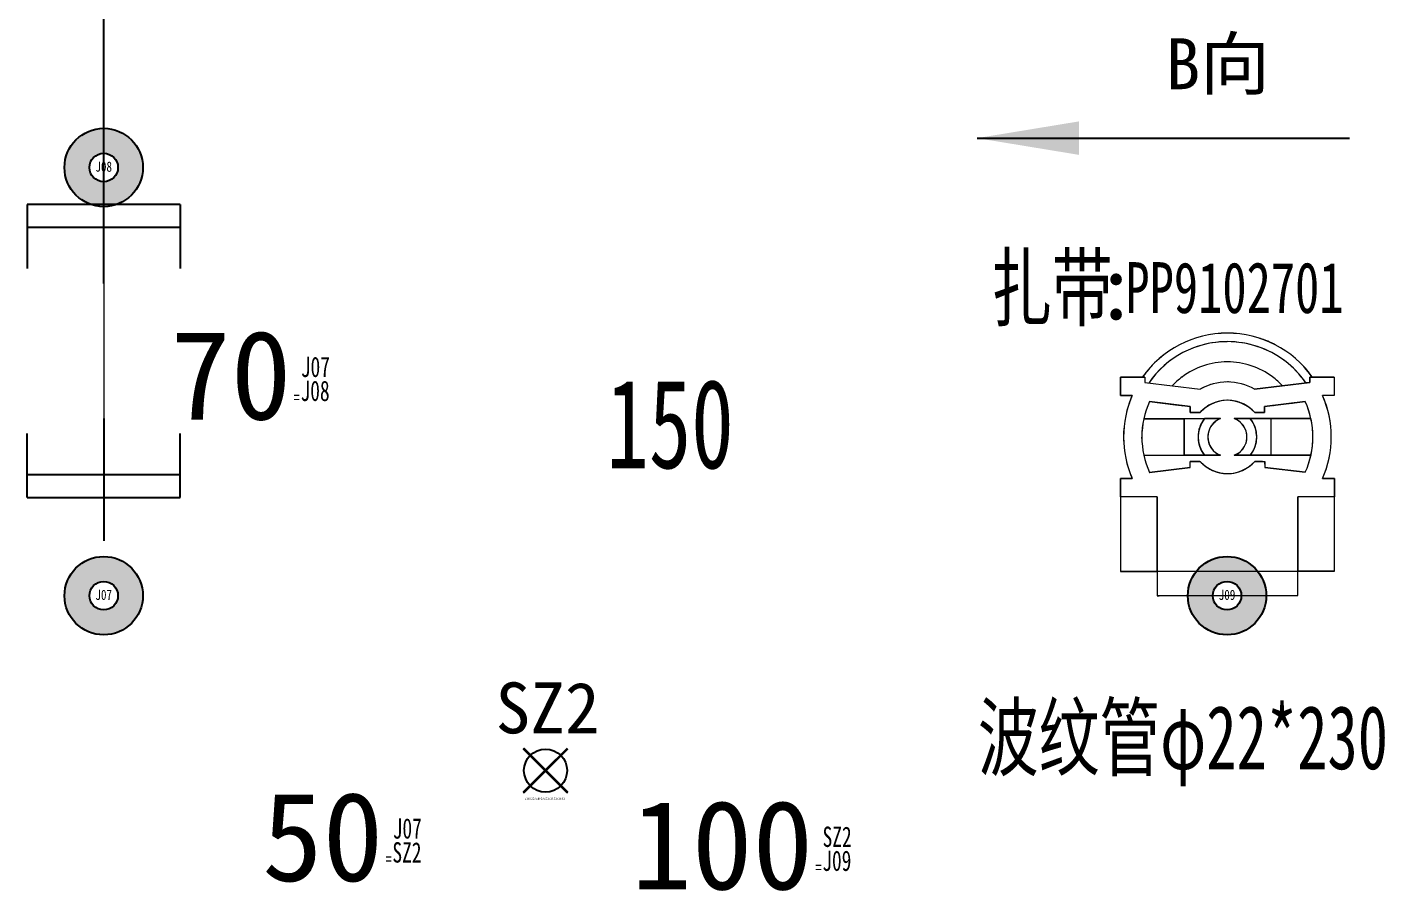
# Model space of a CAD drawing. Header units: millimetres. Extents: x -2653 to 6698, y -4403 to -42.
# Drawn here: x 536.8 to 590.1, y -901.9 to -867.9 of the extents above; entities that cross this region are included whole.
import ezdxf
from ezdxf.enums import TextEntityAlignment as Align

# ---------------------------------------------------------------- set-up
doc = ezdxf.new("R2010")
doc.units = ezdxf.units.MM
doc.header["$MEASUREMENT"] = 0
for name, color, linetype in [('01', 7, 'Continuous'), ('DIM', 6, 'Continuous'), ('文字', 3, 'Continuous'), ('短路点', 4, 'Continuous'), ('短路点-E1', 53, 'Continuous'), ('短路点-短路线号', 2, 'Continuous'), ('管-供应商', 43, 'Continuous'), ('管-内径', 2, 'Continuous'), ('管-名称', 59, 'Continuous'), ('管-外径', 6, 'Continuous'), ('管-编码', 58, 'Continuous'), ('节点长度', 1, 'Continuous'), ('节点长度-L', 32, 'Continuous'), ('轮廓线', 7, 'Continuous'), ('附件-供应商', 43, 'Continuous'), ('附件-名称', 53, 'Continuous'), ('附件-数量', 21, 'Continuous'), ('附件-编码', 52, 'Continuous')]:
    doc.layers.add(name, color=color, linetype=linetype)
for name, color, linetype, plot in [('供方编码', 51, 'Continuous', False), ('备注', 4, 'Continuous', False), ('短路点-不打印', 10, 'Continuous', False), ('管-ID', 7, 'Continuous', False), ('管-L', 38, 'Continuous', False), ('管-不打印', 2, 'Continuous', False), ('管-位置', 18, 'Continuous', False), ('管-单位', 2, 'Continuous', False), ('管-工位', 4, 'Continuous', False), ('管-开口', 64, 'Continuous', False), ('管-数量', 6, 'Continuous', False), ('管-类别', 56, 'Continuous', False), ('管-规格', 56, 'Continuous', False), ('管-重叠值', 49, 'Continuous', False), ('管-颜色', 14, 'Continuous', False), ('节点长度-E1', 53, 'Continuous', False), ('节点长度-E2', 53, 'Continuous', False), ('节点长度-不打印', 14, 'Continuous', False), ('附件-不打印', 2, 'Continuous', False), ('隐藏-短路点信息', 4, 'Continuous', False), ('隐藏-节点长度辅助', 202, 'Continuous', False), ('隐藏-辅助信息', 3, 'Continuous', False)]:
    doc.layers.add(name, color=color, linetype=linetype, plot=plot)
doc.styles.add('CL', font='', dxfattribs={"height": 2})
doc.styles.get("Standard").update_dxf_attribs({"font": 'txt', "bigfont": 'gbcbig.shx'})
doc.styles.add('灯泡', font='', dxfattribs={"width": 0.7})
doc.styles.get('CL').set_extended_font_data('SimSun')
doc.styles.get('灯泡').set_extended_font_data('NSimSun')
doc.dimstyles.get("Standard").update_dxf_attribs({"dimtxt": 10, "dimasz": 0.18, "dimexe": 0.18, "dimexo": 0.0625, "dimgap": 0.09, "dimtad": 0, "dimtih": 1, "dimtoh": 1, "dimdec": 4, "dimzin": 0, "dimdsep": 46, "dimtxsty": 'Standard', "dimcen": 0.09, "dimadec": 0, "dimazin": 0, "dimtfac": 1, "dimtdec": 4, "dimtofl": 0, "dimtmove": 0, "dimatfit": 3, "dimfxl": 1, "dimtolj": 1, "dimtzin": 0, "dimarcsym": 0})

# ---------------------------------------------------------------- blocks, each defined once
blk = doc.blocks.new('附件')
at = {"layer": '文字', "color": 3, "style": 'CL'}
blk.add_text(':', height=2.5, dxfattribs=at).set_placement((-3.788, -0.382), align=Align.MIDDLE_CENTER)
at = {"layer": '附件-不打印', "color": 3, "style": 'CL', "width": 0.7, "flags": 5}
for tag, p in [('供方编码', (-8.485, -1.616)), ('范围', (-8.485, -1.318)), ('工位', (-6.896, -1.318)), ('位置', (-5.306, -1.318))]:
    blk.add_attdef(tag, text='', height=0.2, dxfattribs=at).set_placement(p, align=Align.MIDDLE_CENTER)
at = {"layer": '附件-不打印', "color": 1, "style": 'CL'}
for tag, width, flags, p in [('选项', 0.7, 13, (-6.896, -1.616)), ('备注', 0.7, 5, (-5.306, -1.616)), ('规格', 0.7, 5, (-3.717, -1.616)), ('单位', 0.6, 1, (-3.717, -1.318))]:
    blk.add_attdef(tag, text='', height=0.2, dxfattribs=dict(at, width=width, flags=flags)).set_placement(p, align=Align.MIDDLE_CENTER)
at = {"layer": '附件-供应商', "color": 3, "style": 'CL', "width": 0.7, "flags": 8}
blk.add_attdef('供应商', text='', height=2.5, dxfattribs=at).set_placement((-13.399, -0.419), align=Align.MIDDLE_RIGHT)
at = {"layer": '附件-名称', "color": 3, "style": 'CL', "width": 0.7, "flags": 4}
blk.add_attdef('名称', text='', height=2.5, dxfattribs=at).set_placement((-3.92, -0.382), align=Align.MIDDLE_RIGHT)
at = {"layer": '附件-数量', "color": 2, "style": 'CL', "width": 0.7, "flags": 2}
blk.add_attdef('*', text='', height=1, dxfattribs=at).set_placement((15.719, -0.382), align=Align.MIDDLE_CENTER)
at = {"layer": '附件-数量', "color": 2, "style": 'CL', "width": 0.7, "flags": 4}
blk.add_attdef('数量', text='', height=1.2, dxfattribs=at).set_placement((16.072, -0.382), align=Align.MIDDLE_LEFT)
at = {"layer": '附件-编码', "color": 2, "style": 'CL', "width": 0.7, "flags": 4}
blk.add_attdef('编码', text='', height=2.5, dxfattribs=at).set_placement((-3.651, -0.382), align=Align.MIDDLE_LEFT)
blk = doc.blocks.new('ZDS143X5')
at = {"color": 7, "lineweight": 0, "ltscale": 0.05}
for p, q in [((951.756, 664.599), (952.716, 664.6)), ((951.756, 664.599), (952.716, 664.6)), ((951.756, 664.599), (952.716, 664.6)), ((952.717, 664.6), (951.757, 664.599)), ((959.197, 664.605), (960.157, 664.606)), ((959.197, 664.605), (960.157, 664.606)), ((959.197, 664.605), (960.157, 664.606)), ((960.157, 664.606), (959.197, 664.605))]:
    blk.add_line(p, q, dxfattribs=at)
at = {"color": 7, "lineweight": 0, "ltscale": 0.045113}
for p, q in [((951.756, 664.599), (952.622, 664.6)), ((959.29, 664.605), (960.156, 664.606))]:
    blk.add_line(p, q, dxfattribs=at)
at = {"color": 7, "lineweight": 0, "ltscale": 0.037491}
blk.add_line((951.757, 663.879), (951.756, 664.599), dxfattribs=at)
at = {"color": 7, "lineweight": 0, "ltscale": 0.037502}
blk.add_line((951.756, 664.599), (951.757, 663.879), dxfattribs=at)
blk.add_line((951.756, 664.599), (951.757, 663.879), dxfattribs=at)
at = {"color": 7, "lineweight": 0, "ltscale": 0.0375}
for p, q in [((951.757, 663.879), (951.757, 664.599)), ((951.757, 663.879), (951.757, 664.599)), ((951.757, 663.879), (951.757, 664.599)), ((960.157, 664.606), (960.157, 663.886)), ((960.157, 664.606), (960.157, 663.886)), ((960.157, 664.606), (960.157, 663.886)), ((951.76, 659.895), (951.759, 660.615)), ((951.76, 659.895), (951.76, 660.615)), ((951.76, 660.615), (951.76, 659.895)), ((951.76, 660.615), (951.76, 659.895)), ((951.76, 659.895), (951.76, 660.615)), ((951.76, 659.895), (951.76, 660.615)), ((960.16, 660.622), (960.16, 659.902)), ((960.16, 659.902), (960.16, 660.622)), ((960.16, 660.622), (960.16, 659.902)), ((960.16, 659.902), (960.16, 660.622)), ((960.16, 660.622), (960.16, 659.902))]:
    blk.add_line(p, q, dxfattribs=at)
at = {"color": 7, "lineweight": 0, "ltscale": 0.003705}
blk.add_line((952.694, 664.6), (952.623, 664.6), dxfattribs=at)
at = {"color": 7, "lineweight": 0, "ltscale": 0.011093}
blk.add_line((952.717, 664.6), (952.717, 664.387), dxfattribs=at)
at = {"color": 7, "lineweight": 0, "ltscale": 0.011089}
for p, q in [((952.717, 664.6), (952.717, 664.387)), ((952.717, 664.6), (952.717, 664.387)), ((952.717, 664.6), (952.717, 664.387)), ((959.196, 664.605), (959.197, 664.392)), ((959.197, 664.392), (959.197, 664.605))]:
    blk.add_line(p, q, dxfattribs=at)
at = {"color": 7, "lineweight": 0, "ltscale": 0.005122}
blk.add_line((959.016, 664.952), (959.081, 664.877), dxfattribs=at)
at = {"color": 7, "lineweight": 0, "ltscale": 0.003894}
blk.add_line((959.081, 664.877), (959.128, 664.82), dxfattribs=at)
at = {"color": 7, "lineweight": 0, "ltscale": 0.002816}
blk.add_line((959.121, 664.829), (959.154, 664.787), dxfattribs=at)
at = {"color": 7, "lineweight": 0, "ltscale": 0.011087}
blk.add_line((959.197, 664.392), (959.196, 664.605), dxfattribs=at)
blk.add_line((959.197, 664.392), (959.196, 664.605), dxfattribs=at)
blk.add_line((959.197, 664.392), (959.196, 664.605), dxfattribs=at)
at = {"color": 7, "lineweight": 0, "ltscale": 0.004887}
blk.add_line((959.29, 664.605), (959.196, 664.605), dxfattribs=at)
at = {"color": 7, "lineweight": 0, "ltscale": 0.037505}
blk.add_line((960.157, 664.606), (960.157, 663.886), dxfattribs=at)
at = {"color": 7, "lineweight": 0, "ltscale": 0.113944}
for p, q in [((952.717, 664.387), (954.889, 664.127)), ((952.717, 664.387), (954.889, 664.127)), ((952.717, 664.387), (954.889, 664.127)), ((959.197, 664.392), (957.025, 664.129)), ((957.025, 664.129), (959.197, 664.392)), ((957.025, 664.129), (959.197, 664.392)), ((957.025, 664.129), (959.197, 664.392))]:
    blk.add_line(p, q, dxfattribs=at)
at = {"color": 7, "lineweight": 0, "ltscale": 0.113943}
blk.add_line((952.717, 664.387), (954.889, 664.127), dxfattribs=at)
at = {"color": 7, "lineweight": 0, "ltscale": 0.00149}
blk.add_line((955.298, 664.307), (955.271, 664.298), dxfattribs=at)
at = {"color": 7, "lineweight": 0, "ltscale": 0.004282}
blk.add_line((955.957, 664.411), (955.874, 664.409), dxfattribs=at)
at = {"color": 7, "lineweight": 0, "ltscale": 0.008021}
blk.add_line((959.196, 664.392), (959.043, 664.374), dxfattribs=at)
at = {"color": 7, "lineweight": 0, "ltscale": 0.023988}
for p, q in [((952.218, 663.88), (951.757, 663.879)), ((951.757, 663.879), (952.217, 663.88))]:
    blk.add_line(p, q, dxfattribs=at)
at = {"color": 7, "lineweight": 0, "ltscale": 0.023991}
for p, q in [((952.218, 663.88), (951.757, 663.879)), ((952.218, 663.88), (951.757, 663.879)), ((952.218, 663.88), (951.757, 663.879)), ((960.157, 663.886), (959.696, 663.886)), ((960.157, 663.886), (959.696, 663.886)), ((960.157, 663.886), (959.696, 663.886)), ((952.22, 660.616), (951.759, 660.615)), ((951.76, 660.615), (952.22, 660.616)), ((951.76, 660.615), (952.22, 660.616)), ((951.76, 660.615), (952.22, 660.616)), ((959.699, 660.622), (960.16, 660.622)), ((959.699, 660.622), (960.16, 660.622)), ((959.699, 660.622), (960.16, 660.622))]:
    blk.add_line(p, q, dxfattribs=at)
at = {"color": 7, "lineweight": 0, "ltscale": 0.083626}
for p, q in [((954.493, 663.45), (952.899, 663.64)), ((954.493, 663.45), (952.899, 663.64)), ((954.493, 663.45), (952.899, 663.64)), ((952.899, 663.64), (954.493, 663.449)), ((957.421, 663.452), (959.015, 663.645)), ((959.015, 663.645), (957.421, 663.452)), ((959.015, 663.645), (957.421, 663.452)), ((959.015, 663.645), (957.421, 663.452)), ((952.901, 660.856), (954.495, 661.049)), ((952.901, 660.856), (954.495, 661.049)), ((954.495, 661.049), (952.901, 660.856)), ((952.901, 660.856), (954.495, 661.049)), ((957.423, 661.052), (959.018, 660.861)), ((957.423, 661.052), (959.018, 660.861)), ((959.018, 660.861), (957.423, 661.052)), ((957.423, 661.052), (959.018, 660.861))]:
    blk.add_line(p, q, dxfattribs=at)
at = {"color": 7, "lineweight": 0, "ltscale": 0.026441}
blk.add_line((952.899, 663.64), (953.403, 663.58), dxfattribs=at)
blk.add_line((952.899, 663.64), (953.403, 663.58), dxfattribs=at)
blk.add_line((952.899, 663.64), (953.403, 663.58), dxfattribs=at)
at = {"color": 7, "lineweight": 0, "ltscale": 0.027111}
blk.add_line((953.403, 663.58), (953.92, 663.517), dxfattribs=at)
blk.add_line((953.403, 663.58), (953.92, 663.517), dxfattribs=at)
blk.add_line((953.403, 663.58), (953.92, 663.517), dxfattribs=at)
at = {"color": 7, "lineweight": 0, "ltscale": 0.012103}
blk.add_line((953.92, 663.517), (954.151, 663.49), dxfattribs=at)
blk.add_line((953.92, 663.517), (954.151, 663.49), dxfattribs=at)
blk.add_line((953.92, 663.517), (954.151, 663.49), dxfattribs=at)
at = {"color": 7, "lineweight": 0, "ltscale": 0.001674}
blk.add_line((954.15, 663.491), (954.177, 663.472), dxfattribs=at)
at = {"color": 7, "lineweight": 0, "ltscale": 0.000878}
blk.add_line((954.187, 663.486), (954.177, 663.472), dxfattribs=at)
at = {"color": 7, "lineweight": 0, "ltscale": 0.016096}
blk.add_line((954.186, 663.486), (954.493, 663.449), dxfattribs=at)
blk.add_line((954.186, 663.486), (954.493, 663.449), dxfattribs=at)
blk.add_line((954.186, 663.486), (954.493, 663.449), dxfattribs=at)
at = {"color": 7, "lineweight": 0, "ltscale": 0.016089}
blk.add_line((957.421, 663.452), (957.728, 663.489), dxfattribs=at)
blk.add_line((957.421, 663.452), (957.728, 663.489), dxfattribs=at)
blk.add_line((957.421, 663.452), (957.728, 663.489), dxfattribs=at)
at = {"color": 7, "lineweight": 0, "ltscale": 0.000883}
blk.add_line((957.738, 663.475), (957.728, 663.489), dxfattribs=at)
at = {"color": 7, "lineweight": 0, "ltscale": 0.001685}
blk.add_line((957.764, 663.493), (957.738, 663.475), dxfattribs=at)
at = {"color": 7, "lineweight": 0, "ltscale": 0.012083}
blk.add_line((957.764, 663.493), (957.995, 663.521), dxfattribs=at)
blk.add_line((957.764, 663.493), (957.995, 663.521), dxfattribs=at)
blk.add_line((957.764, 663.493), (957.995, 663.521), dxfattribs=at)
at = {"color": 7, "lineweight": 0, "ltscale": 0.0271}
blk.add_line((957.995, 663.521), (958.511, 663.584), dxfattribs=at)
blk.add_line((957.995, 663.521), (958.511, 663.584), dxfattribs=at)
blk.add_line((957.995, 663.521), (958.511, 663.584), dxfattribs=at)
at = {"color": 7, "lineweight": 0, "ltscale": 0.01763}
blk.add_line((958.511, 663.584), (958.847, 663.625), dxfattribs=at)
blk.add_line((958.511, 663.584), (958.847, 663.625), dxfattribs=at)
blk.add_line((958.511, 663.584), (958.847, 663.625), dxfattribs=at)
at = {"color": 7, "lineweight": 0, "ltscale": 0.023998}
for p, q in [((960.157, 663.886), (959.696, 663.886)), ((959.699, 660.622), (960.16, 660.622))]:
    blk.add_line(p, q, dxfattribs=at)
at = {"color": 7, "lineweight": 0, "ltscale": 0.133297}
blk.add_line((955.235, 662.97), (952.676, 662.968), dxfattribs=at)
blk.add_line((955.235, 662.97), (952.676, 662.968), dxfattribs=at)
at = {"color": 7, "lineweight": 0, "ltscale": 0.082187}
for p, q in [((952.676, 662.968), (954.254, 662.969)), ((954.254, 662.969), (952.676, 662.968)), ((952.676, 662.968), (954.254, 662.969)), ((952.677, 661.528), (954.255, 661.529)), ((954.255, 661.529), (952.677, 661.528)), ((954.255, 661.529), (952.677, 661.528))]:
    blk.add_line(p, q, dxfattribs=at)
at = {"color": 7, "lineweight": 0, "ltscale": 0.041913}
for p, q in [((954.254, 662.969), (955.059, 662.97)), ((954.254, 662.969), (955.059, 662.97)), ((955.058, 662.97), (954.254, 662.969)), ((957.662, 662.972), (956.857, 662.971)), ((957.662, 662.972), (956.857, 662.971)), ((956.857, 662.971), (957.662, 662.972)), ((956.857, 662.971), (957.662, 662.972)), ((955.059, 661.53), (954.255, 661.529)), ((954.255, 661.529), (955.06, 661.53)), ((955.059, 661.53), (954.255, 661.529)), ((957.663, 661.532), (956.858, 661.531)), ((956.858, 661.531), (957.663, 661.532)), ((957.663, 661.532), (956.858, 661.531))]:
    blk.add_line(p, q, dxfattribs=at)
at = {"color": 7, "lineweight": 0, "ltscale": 0.075}
for p, q in [((954.255, 661.529), (954.254, 662.969)), ((954.254, 662.969), (954.255, 661.529)), ((954.255, 661.529), (954.254, 662.969)), ((954.254, 662.969), (954.255, 661.529)), ((957.662, 662.972), (957.663, 661.532)), ((957.662, 662.972), (957.663, 661.532)), ((953.2, 659.897), (951.76, 659.895)), ((953.2, 659.897), (951.76, 659.895)), ((953.2, 659.897), (951.76, 659.895)), ((953.2, 659.896), (951.76, 659.895)), ((960.16, 659.902), (958.72, 659.901)), ((960.16, 659.902), (958.72, 659.901)), ((960.16, 659.902), (958.72, 659.901)), ((960.16, 659.902), (958.72, 659.901)), ((951.763, 656.967), (953.203, 656.968))]:
    blk.add_line(p, q, dxfattribs=at)
at = {"color": 7, "lineweight": 0, "ltscale": 0.074998}
for p, q in [((954.255, 661.529), (954.254, 662.969)), ((954.255, 661.529), (954.254, 662.969)), ((958.722, 656.973), (960.162, 656.974)), ((960.162, 656.974), (958.722, 656.973))]:
    blk.add_line(p, q, dxfattribs=at)
at = {"color": 7, "lineweight": 0, "ltscale": 0.075002}
blk.add_line((954.254, 662.969), (954.255, 661.529), dxfattribs=at)
blk.add_line((954.254, 662.969), (954.255, 661.529), dxfattribs=at)
at = {"color": 7, "lineweight": 0, "ltscale": 0.0125}
for p, q in [((954.493, 663.45), (954.494, 663.21)), ((954.494, 663.209), (954.493, 663.449)), ((954.494, 663.209), (954.493, 663.449)), ((954.494, 663.209), (954.493, 663.449)), ((957.422, 663.212), (957.421, 663.452)), ((957.421, 663.452), (957.422, 663.212)), ((957.421, 663.452), (957.422, 663.212)), ((957.421, 663.452), (957.422, 663.212)), ((954.495, 661.049), (954.495, 661.289)), ((954.495, 661.049), (954.495, 661.289)), ((954.495, 661.049), (954.495, 661.289)), ((957.423, 661.292), (957.423, 661.052)), ((957.423, 661.292), (957.423, 661.052)), ((957.423, 661.292), (957.423, 661.052))]:
    blk.add_line(p, q, dxfattribs=at)
at = {"color": 7, "lineweight": 0, "ltscale": 0.001276}
blk.add_line((954.493, 663.449), (954.493, 663.425), dxfattribs=at)
blk.add_line((954.493, 663.449), (954.493, 663.425), dxfattribs=at)
blk.add_line((954.493, 663.449), (954.493, 663.425), dxfattribs=at)
at = {"color": 7, "lineweight": 0, "ltscale": 0.020348}
for p, q in [((954.494, 663.209), (954.884, 663.21)), ((954.884, 663.21), (954.494, 663.209)), ((954.884, 663.21), (954.494, 663.209)), ((954.884, 663.21), (954.494, 663.209)), ((957.031, 663.211), (957.422, 663.212)), ((957.422, 663.212), (957.031, 663.211)), ((957.422, 663.212), (957.031, 663.211)), ((957.422, 663.212), (957.031, 663.211)), ((954.495, 661.289), (954.886, 661.29)), ((954.495, 661.289), (954.886, 661.29)), ((954.495, 661.289), (954.886, 661.29)), ((957.032, 661.291), (957.423, 661.292)), ((957.032, 661.291), (957.423, 661.292)), ((957.032, 661.291), (957.423, 661.292)), ((957.032, 661.291), (957.423, 661.292))]:
    blk.add_line(p, q, dxfattribs=at)
at = {"color": 7, "lineweight": 0, "ltscale": 0.019787}
blk.add_line((954.494, 663.209), (954.874, 663.21), dxfattribs=at)
blk.add_line((954.494, 663.209), (954.874, 663.21), dxfattribs=at)
blk.add_line((954.494, 663.209), (954.874, 663.21), dxfattribs=at)
at = {"color": 7, "lineweight": 0, "ltscale": 0.001388}
blk.add_line((955.042, 662.949), (955.059, 662.97), dxfattribs=at)
blk.add_line((955.042, 662.949), (955.059, 662.97), dxfattribs=at)
at = {"color": 7, "lineweight": 0, "ltscale": 0.032918}
for p, q in [((955.69, 662.97), (955.058, 662.97)), ((955.059, 662.97), (955.691, 662.97)), ((955.059, 662.97), (955.691, 662.97)), ((956.857, 662.971), (956.225, 662.971)), ((956.225, 662.971), (956.857, 662.971)), ((956.857, 662.971), (956.225, 662.971)), ((956.225, 662.971), (956.857, 662.971)), ((955.06, 661.53), (955.692, 661.53)), ((955.692, 661.53), (955.06, 661.53)), ((955.692, 661.53), (955.06, 661.53)), ((956.858, 661.531), (956.226, 661.531)), ((956.226, 661.531), (956.858, 661.531)), ((956.858, 661.531), (956.226, 661.531))]:
    blk.add_line(p, q, dxfattribs=at)
at = {"color": 7, "lineweight": 0, "ltscale": 0.023722}
for p, q in [((955.69, 662.971), (955.235, 662.97)), ((955.236, 661.53), (955.692, 661.53)), ((956.226, 661.531), (956.682, 661.531))]:
    blk.add_line(p, q, dxfattribs=at)
at = {"color": 7, "lineweight": 0, "ltscale": 0.13329}
blk.add_line((959.24, 662.973), (956.68, 662.971), dxfattribs=at)
blk.add_line((959.24, 662.973), (956.68, 662.971), dxfattribs=at)
at = {"color": 7, "lineweight": 0, "ltscale": 0.000404}
blk.add_line((956.862, 662.965), (956.857, 662.971), dxfattribs=at)
blk.add_line((956.862, 662.965), (956.857, 662.971), dxfattribs=at)
at = {"color": 7, "lineweight": 0, "ltscale": 0.019016}
blk.add_line((957.056, 663.212), (957.421, 663.211), dxfattribs=at)
blk.add_line((957.056, 663.212), (957.421, 663.211), dxfattribs=at)
blk.add_line((957.056, 663.212), (957.421, 663.211), dxfattribs=at)
at = {"color": 7, "lineweight": 0, "ltscale": 0.082183}
for p, q in [((959.239, 662.973), (957.662, 662.972)), ((959.239, 662.973), (957.662, 662.972)), ((959.241, 661.533), (957.663, 661.532)), ((957.663, 661.532), (959.241, 661.533)), ((959.241, 661.533), (957.663, 661.532))]:
    blk.add_line(p, q, dxfattribs=at)
at = {"color": 7, "lineweight": 0, "ltscale": 0.082184}
blk.add_line((957.662, 662.972), (959.24, 662.973), dxfattribs=at)
blk.add_line((957.662, 662.972), (959.24, 662.973), dxfattribs=at)
at = {"color": 7, "lineweight": 0, "ltscale": 0.075006}
blk.add_line((957.662, 662.972), (957.663, 661.532), dxfattribs=at)
blk.add_line((957.662, 662.972), (957.663, 661.532), dxfattribs=at)
at = {"color": 7, "lineweight": 0, "ltscale": 0.003128}
blk.add_line((952.599, 662.188), (952.598, 662.248), dxfattribs=at)
at = {"color": 7, "lineweight": 0, "ltscale": 0.001335}
blk.add_line((956.689, 662.016), (956.681, 661.991), dxfattribs=at)
blk.add_line((956.689, 662.016), (956.681, 661.991), dxfattribs=at)
at = {"color": 7, "lineweight": 0, "ltscale": 0.001135}
blk.add_line((955.024, 661.576), (955.037, 661.559), dxfattribs=at)
blk.add_line((955.024, 661.576), (955.037, 661.559), dxfattribs=at)
at = {"color": 7, "lineweight": 0, "ltscale": 0.002689}
blk.add_line((955.692, 661.53), (955.644, 661.55), dxfattribs=at)
blk.add_line((955.692, 661.53), (955.644, 661.55), dxfattribs=at)
at = {"color": 7, "lineweight": 0, "ltscale": 0.002804}
blk.add_line((956.891, 661.574), (956.858, 661.531), dxfattribs=at)
blk.add_line((956.891, 661.574), (956.858, 661.531), dxfattribs=at)
at = {"color": 7, "lineweight": 0, "ltscale": 0.00254}
blk.add_line((956.888, 661.57), (956.858, 661.531), dxfattribs=at)
blk.add_line((956.888, 661.57), (956.858, 661.531), dxfattribs=at)
at = {"color": 7, "lineweight": 0, "ltscale": 0.000533}
blk.add_line((952.901, 660.856), (952.911, 660.857), dxfattribs=at)
at = {"color": 7, "lineweight": 0, "ltscale": 0.072365}
blk.add_line((954.291, 661.025), (952.911, 660.857), dxfattribs=at)
at = {"color": 7, "lineweight": 0, "ltscale": 0.012503}
blk.add_line((954.495, 661.049), (954.495, 661.29), dxfattribs=at)
at = {"color": 7, "lineweight": 0, "ltscale": 0.020354}
blk.add_line((954.495, 661.289), (954.886, 661.29), dxfattribs=at)
at = {"color": 7, "lineweight": 0, "ltscale": 0.019826}
blk.add_line((954.876, 661.29), (954.495, 661.289), dxfattribs=at)
at = {"color": 7, "lineweight": 0, "ltscale": 0.001112}
blk.add_line((954.495, 661.289), (954.495, 661.268), dxfattribs=at)
at = {"color": 7, "lineweight": 0, "ltscale": 0.000479}
blk.add_line((955.959, 660.811), (955.969, 660.811), dxfattribs=at)
at = {"color": 7, "lineweight": 0, "ltscale": 0.016199}
blk.add_line((957.343, 661.292), (957.032, 661.292), dxfattribs=at)
at = {"color": 7, "lineweight": 0, "ltscale": 0.012506}
blk.add_line((957.423, 661.292), (957.423, 661.052), dxfattribs=at)
at = {"color": 7, "lineweight": 0, "ltscale": 0.005914}
blk.add_line((957.423, 661.178), (957.423, 661.292), dxfattribs=at)
at = {"color": 7, "lineweight": 0, "ltscale": 0.083096}
blk.add_line((959.007, 660.862), (957.423, 661.052), dxfattribs=at)
at = {"color": 7, "lineweight": 0, "ltscale": 0.023994}
blk.add_line((951.76, 660.615), (952.22, 660.616), dxfattribs=at)
at = {"color": 7, "lineweight": 0, "ltscale": 0.001757}
blk.add_line((952.207, 660.647), (952.22, 660.616), dxfattribs=at)
blk.add_line((952.207, 660.647), (952.22, 660.616), dxfattribs=at)
at = {"color": 7, "lineweight": 0, "ltscale": 0.023993}
blk.add_line((960.159, 660.622), (959.699, 660.622), dxfattribs=at)
at = {"color": 7, "lineweight": 0, "ltscale": 0.075009}
blk.add_line((953.2, 659.896), (951.76, 659.895), dxfattribs=at)
at = {"color": 7, "lineweight": 0, "ltscale": 0.152501}
for p, q in [((951.76, 659.895), (951.762, 656.967)), ((951.76, 659.895), (951.762, 656.967)), ((951.76, 659.895), (951.762, 656.967)), ((953.2, 659.897), (953.203, 656.968)), ((958.72, 659.901), (958.723, 656.973)), ((958.72, 659.901), (958.723, 656.973)), ((958.72, 659.901), (958.723, 656.973)), ((960.162, 656.974), (960.16, 659.902))]:
    blk.add_line(p, q, dxfattribs=at)
at = {"color": 7, "lineweight": 0, "ltscale": 0.152499}
for p, q in [((953.203, 656.969), (953.2, 659.897)), ((953.203, 656.969), (953.2, 659.897)), ((953.203, 656.969), (953.2, 659.897)), ((958.723, 656.973), (958.72, 659.901)), ((960.162, 656.974), (960.16, 659.902)), ((960.162, 656.974), (960.16, 659.902))]:
    blk.add_line(p, q, dxfattribs=at)
at = {"color": 7, "lineweight": 0, "ltscale": 0.128944}
blk.add_line((960.162, 656.974), (960.16, 659.45), dxfattribs=at)
at = {"color": 7, "lineweight": 0, "ltscale": 0.06945}
blk.add_line((953.202, 656.969), (953.201, 658.302), dxfattribs=at)
at = {"color": 7, "lineweight": 0, "ltscale": 0.075003}
for p, q in [((953.202, 656.969), (951.762, 656.967)), ((951.762, 656.967), (953.202, 656.969))]:
    blk.add_line(p, q, dxfattribs=at)
at = {"color": 7, "lineweight": 0, "ltscale": 0.287499}
blk.add_line((958.722, 656.973), (953.202, 656.968), dxfattribs=at)
at = {"color": 7, "lineweight": 0, "ltscale": 0.049998}
for p, q in [((953.202, 656.968), (953.203, 656.008)), ((953.202, 656.968), (953.203, 656.008)), ((958.723, 656.013), (958.723, 656.973))]:
    blk.add_line(p, q, dxfattribs=at)
at = {"color": 7, "lineweight": 0, "ltscale": 0.2875}
blk.add_line((958.723, 656.973), (953.203, 656.968), dxfattribs=at)
blk.add_line((958.723, 656.973), (953.203, 656.968), dxfattribs=at)
blk.add_line((958.723, 656.973), (953.203, 656.968), dxfattribs=at)
at = {"color": 7, "lineweight": 0, "ltscale": 0.287494}
blk.add_line((953.203, 656.968), (958.722, 656.973), dxfattribs=at)
at = {"color": 7, "lineweight": 0, "ltscale": 0.287497}
for p, q in [((958.723, 656.973), (953.203, 656.968)), ((958.723, 656.013), (953.203, 656.008))]:
    blk.add_line(p, q, dxfattribs=at)
at = {"color": 7, "lineweight": 0, "ltscale": 0.074991}
blk.add_line((958.722, 656.973), (960.162, 656.974), dxfattribs=at)
at = {"color": 7, "lineweight": 0, "ltscale": 0.050002}
blk.add_line((958.723, 656.013), (958.722, 656.973), dxfattribs=at)
at = {"color": 7, "lineweight": 0, "ltscale": 0.287505}
blk.add_line((953.203, 656.008), (958.723, 656.013), dxfattribs=at)
at = {"color": 7, "lineweight": 0, "ltscale": 0.004105}
blk.add_line((953.203, 656.008), (953.282, 656.008), dxfattribs=at)
at = {"color": 7, "lineweight": 0}
for points in [[(957.031, 663.211), (956.854, 663.378), (956.65, 663.511), (956.428, 663.61), (956.193, 663.671), (955.951, 663.691), (955.709, 663.668), (955.475, 663.605), (955.253, 663.504), (955.056, 663.372), (954.884, 663.21)], [(954.886, 661.29), (955.063, 661.124), (955.266, 660.99), (955.489, 660.891), (955.724, 660.831), (955.966, 660.811), (956.208, 660.833), (956.442, 660.896), (956.664, 660.997), (956.86, 661.129), (957.033, 661.292)]]:
    blk.add_lwpolyline(points, dxfattribs=at)
for centre, radius, start, end in [((955.958, 662.251), 4.08, 90.0444, 144.843), ((955.958, 662.25), 4.08, 35.2516, 144.8396), ((955.958, 662.251), 4.08, 35.2466, 90.0454), ((955.958, 662.251), 3.745, 90.0444, 145.5596), ((955.962, 662.244), 3.753, 108.5714, 127.0376), ((955.959, 662.242), 3.753, 90.0629, 108.5255), ((955.957, 662.241), 3.755, 71.5646, 90.0256), ((955.958, 662.251), 3.745, 34.5301, 90.0454), ((955.954, 662.244), 3.753, 53.0569, 71.5194), ((955.977, 662.296), 4.032, 62.5566, 71.7883), ((955.977, 662.298), 4.03, 64.1685, 71.4315), ((955.965, 662.244), 3.754, 127.0768, 145.537), ((955.959, 662.246), 2.958, 90.0624, 108.5341), ((955.957, 662.243), 2.96, 71.5609, 90.0209), ((955.952, 662.244), 3.754, 34.556, 53.0182), ((955.899, 662.3), 4.003, 136.2633, 144.9275), ((955.961, 662.248), 2.957, 127.067, 137.1546), ((955.962, 662.244), 2.96, 108.5772, 127.0364), ((955.956, 662.246), 2.958, 53.0592, 71.5278), ((955.957, 662.25), 2.954, 42.9172, 53.019), ((955.998, 662.283), 4.029, 39.1998, 43.5619), ((955.994, 662.279), 4.035, 40.0908, 43.5452), ((956.024, 662.304), 3.996, 35.3126, 42.5092), ((956.009, 662.292), 4.015, 39.1957, 41.6412), ((956.03, 662.308), 3.988, 35.3084, 41.6736), ((956.045, 662.321), 3.969, 35.1398, 40.0967), ((956.051, 662.325), 3.961, 35.1377, 39.1999), ((955.958, 662.251), 2.16, 90.0444, 119.6751), ((955.958, 662.251), 2.16, 90.0444, 119.6751), ((955.958, 662.251), 2.16, 90.0444, 119.6751), ((955.96, 662.245), 2.166, 90.0864, 119.6331), ((955.96, 662.247), 2.164, 108.5708, 119.6856), ((955.958, 662.251), 2.16, 60.4134, 90.0437), ((955.958, 662.251), 2.16, 60.4134, 90.0437), ((955.958, 662.251), 2.16, 60.4134, 90.0437), ((955.958, 662.263), 2.148, 87.5236, 90.043), ((955.957, 662.245), 2.166, 60.4554, 90.0017), ((955.958, 662.251), 4.08, 156.4668, 180.0443), ((955.958, 662.251), 4.08, 156.4668, 180.0443), ((955.959, 662.25), 4.08, 156.4658, 203.6163), ((955.958, 662.251), 4.08, 156.4668, 180.0443), ((955.959, 662.25), 4.08, 156.4658, 203.6163), ((955.933, 662.262), 4.052, 156.4721, 161.6613), ((955.933, 662.262), 4.052, 156.4721, 161.6613), ((955.929, 662.264), 4.048, 156.4711, 161.3566), ((955.958, 662.251), 3.36, 155.5697, 180.0452), ((955.96, 662.251), 3.362, 155.5841, 204.5055), ((955.958, 662.251), 3.36, 155.5697, 180.0452), ((955.96, 662.251), 3.362, 155.5841, 204.5055), ((955.958, 662.251), 3.36, 155.5697, 180.0452), ((955.958, 662.251), 1.44, 90.0419, 138.2338), ((955.958, 662.251), 1.44, 90.0419, 138.2338), ((955.958, 662.251), 1.44, 90.0419, 138.2338), ((955.97, 662.225), 1.466, 91.5679, 136.6322), ((955.958, 662.251), 1.44, 41.8497, 90.0419), ((955.958, 662.251), 1.44, 41.8497, 90.0419), ((955.958, 662.251), 1.44, 41.8497, 90.0419), ((955.954, 662.236), 1.455, 59.3874, 89.422), ((955.954, 662.236), 1.455, 59.3874, 89.422), ((955.954, 662.236), 1.455, 59.3874, 89.422), ((955.947, 662.226), 1.465, 42.2776, 88.5233), ((955.97, 662.267), 1.42, 55.7659, 59.3006), ((955.97, 662.267), 1.42, 55.7659, 59.3006), ((955.97, 662.267), 1.42, 55.7659, 59.3006), ((955.956, 662.251), 3.362, 335.5905, 24.5049), ((955.958, 662.251), 3.36, 0.0461, 24.5193), ((955.958, 662.251), 3.36, 0.0461, 24.5193), ((955.956, 662.251), 3.362, 335.5905, 24.5049), ((955.958, 662.251), 3.36, 0.0461, 24.5193), ((955.966, 662.252), 3.352, 0.0169, 24.5507), ((955.957, 662.251), 4.081, 336.4696, 23.6151), ((955.958, 662.251), 4.08, 0.0449, 23.6224), ((955.958, 662.251), 4.08, 0.0449, 23.6224), ((955.957, 662.251), 4.081, 336.4696, 23.6151), ((955.958, 662.251), 4.08, 0.0449, 23.6224), ((955.958, 662.251), 1.152, 141.3655, 180.045), ((955.959, 662.251), 1.153, 141.381, 218.702), ((955.958, 662.251), 1.152, 141.3655, 180.045), ((955.959, 662.251), 1.153, 141.381, 218.702), ((955.958, 662.251), 0.768, 110.4162, 249.6824), ((955.958, 662.251), 0.768, 110.4117, 180.0499), ((955.958, 662.251), 0.768, 110.4162, 249.6824), ((955.958, 662.251), 0.768, 110.4117, 180.0499), ((955.958, 662.251), 0.768, 0.042, 69.6802), ((955.958, 662.251), 0.768, 290.4195, 69.6677), ((955.958, 662.251), 0.768, 0.042, 69.6802), ((955.958, 662.251), 0.768, 290.4195, 69.6677), ((955.958, 662.251), 1.153, 321.3826, 38.7032), ((955.958, 662.251), 1.152, 0.0447, 38.7287), ((955.958, 662.251), 1.152, 0.0443, 38.7262), ((955.958, 662.251), 1.153, 321.3826, 38.7032), ((955.958, 662.251), 1.152, 0.0443, 38.7262), ((955.958, 662.251), 1.152, 0.0447, 38.7287), ((955.947, 662.251), 3.371, 347.7131, 12.3801), ((955.954, 662.25), 3.365, 0.0549, 12.4119), ((955.954, 662.25), 3.365, 0.0549, 12.4119), ((955.947, 662.251), 3.371, 347.7131, 12.3801), ((955.924, 662.251), 4.046, 176.975, 182.1709), ((955.914, 662.251), 4.036, 177.0946, 182.3743), ((955.914, 662.251), 4.036, 177.0946, 182.3743), ((955.966, 662.248), 1.16, 145.9047, 174.5572), ((955.966, 662.248), 1.16, 145.9047, 174.5572), ((955.975, 662.246), 1.169, 159.1012, 171.0946), ((955.975, 662.246), 1.169, 159.1012, 171.0946), ((955.962, 662.25), 1.155, 146.4389, 163.4293), ((955.962, 662.25), 1.155, 146.4389, 163.4293), ((955.958, 662.251), 1.152, 144.4817, 152.3465), ((955.958, 662.251), 1.152, 144.4817, 152.3465), ((955.959, 662.251), 0.769, 160.299, 199.7789), ((955.959, 662.251), 0.769, 160.299, 199.7789), ((955.971, 662.239), 0.785, 140.1709, 149.9523), ((955.971, 662.239), 0.785, 140.1709, 149.9523), ((955.97, 662.241), 0.783, 126.9346, 148.7851), ((955.97, 662.241), 0.783, 126.9346, 148.7851), ((955.967, 662.242), 0.781, 128.2574, 140.3034), ((955.968, 662.242), 0.78, 125.1455, 138.511), ((955.968, 662.242), 0.78, 125.1455, 138.511), ((955.947, 662.241), 0.782, 29.6772, 54.8941), ((955.947, 662.241), 0.782, 29.6772, 54.8941), ((955.947, 662.24), 0.783, 29.2408, 54.3401), ((955.947, 662.24), 0.783, 29.2408, 54.3401), ((955.956, 662.251), 0.77, 348.8441, 19.7624), ((955.956, 662.251), 0.77, 348.8441, 19.7624), ((955.946, 662.247), 1.165, 4.5312, 29.6026), ((955.946, 662.247), 1.165, 4.5312, 29.6026), ((955.945, 662.247), 1.165, 3.9144, 25.7069), ((955.945, 662.247), 1.165, 3.9144, 25.7069), ((955.958, 662.251), 4.08, 180.0445, 203.622), ((955.958, 662.251), 4.08, 180.0445, 203.622), ((955.958, 662.251), 4.08, 180.0445, 203.622), ((956.009, 662.251), 3.411, 179.0885, 181.0134), ((956.009, 662.251), 3.411, 179.0885, 181.0134), ((955.958, 662.251), 3.36, 180.0454, 204.5209), ((955.958, 662.251), 3.36, 180.0454, 204.5209), ((955.958, 662.251), 3.36, 180.0454, 204.5209), ((955.958, 662.251), 1.152, 180.0451, 218.7246), ((955.958, 662.251), 1.152, 180.0451, 218.7246), ((955.963, 662.252), 1.157, 187.1778, 216.9012), ((955.963, 662.252), 1.157, 187.1778, 216.9012), ((955.974, 662.256), 1.168, 189.1355, 207.6315), ((955.974, 662.256), 1.168, 189.1355, 207.6315), ((955.96, 662.251), 0.769, 174.9779, 216.1348), ((955.96, 662.251), 0.769, 174.9779, 216.1348), ((955.958, 662.251), 0.768, 180.0466, 249.6848), ((955.958, 662.251), 0.768, 180.0466, 249.6848), ((955.962, 662.252), 0.772, 184.642, 204.4687), ((955.962, 662.252), 0.772, 184.642, 204.4687), ((955.962, 662.253), 0.772, 204.9114, 213.5762), ((955.962, 662.253), 0.772, 204.9114, 213.5762), ((955.958, 662.251), 0.768, 290.4068, 0.0451), ((955.958, 662.251), 0.768, 290.4068, 0.0451), ((955.956, 662.253), 0.771, 290.5092, 340.1753), ((955.948, 662.26), 0.781, 311.6961, 331.0147), ((955.948, 662.26), 0.781, 311.6961, 331.0147), ((955.953, 662.251), 0.773, 346.6733, 10.923), ((955.953, 662.251), 0.773, 346.6733, 10.923), ((955.958, 662.251), 1.152, 321.3623, 0.0442), ((955.958, 662.251), 1.152, 321.3623, 0.0442), ((955.958, 662.251), 1.152, 321.3599, 345.2751), ((955.958, 662.251), 1.152, 321.3599, 345.2751), ((955.948, 662.254), 1.162, 326.5837, 355.4203), ((955.948, 662.254), 1.162, 326.5837, 355.4203), ((955.947, 662.254), 1.164, 329.7312, 348.8251), ((955.947, 662.254), 1.164, 329.7312, 348.8251), ((955.958, 662.251), 1.152, 352.9745, 0.0455), ((955.958, 662.251), 1.152, 352.9745, 0.0455), ((955.958, 662.251), 3.36, 335.5727, 0.0459), ((955.958, 662.251), 3.36, 335.5727, 0.0459), ((955.958, 662.251), 3.36, 335.5727, 0.0459), ((955.961, 662.25), 3.357, 353.8474, 0.0533), ((955.961, 662.25), 3.357, 353.8474, 0.0533), ((955.958, 662.251), 4.08, 336.4672, 0.0447), ((955.958, 662.251), 4.08, 336.4672, 0.0447), ((955.958, 662.251), 4.08, 336.4672, 0.0447), ((955.958, 662.251), 1.152, 211.5272, 218.7292), ((955.958, 662.251), 1.152, 211.5272, 218.7292), ((955.966, 662.259), 0.779, 215.742, 237.0677), ((955.96, 662.255), 0.773, 232.0497, 243.9627), ((955.96, 662.255), 0.773, 232.0497, 243.9627), ((955.961, 662.255), 0.773, 235.2135, 243.9831), ((955.961, 662.255), 0.773, 235.2135, 243.9831), ((955.96, 662.255), 0.772, 245.4307, 249.6533), ((955.96, 662.255), 0.772, 245.4307, 249.6533), ((955.946, 662.261), 0.784, 305.6971, 329.4826), ((955.946, 662.261), 0.784, 305.6971, 329.4826), ((955.958, 662.251), 1.44, 221.8553, 270.0466), ((955.958, 662.251), 1.44, 221.8553, 270.0466), ((955.958, 662.251), 1.44, 221.8553, 270.0466), ((955.97, 662.276), 1.466, 223.717, 268.6149), ((955.959, 662.254), 1.443, 246.0014, 259.0225), ((955.958, 662.251), 1.44, 270.0466, 318.2376), ((955.958, 662.251), 1.44, 270.0466, 318.2376), ((955.958, 662.251), 1.44, 270.0466, 318.2376), ((955.958, 662.251), 1.441, 270.0594, 318.2208), ((955.947, 662.275), 1.465, 270.8873, 317.8201), ((955.921, 662.234), 4.039, 201.2871, 203.621)]:
    blk.add_arc(centre, radius, start, end, dxfattribs=at)
blk = doc.blocks.new('分支点')
at = {"layer": '轮廓线'}
h = blk.add_hatch(color=1, dxfattribs=at)
edge = h.paths.add_edge_path()
edge.add_arc((-0.001, 0.001), 1.54, 0, 360)
edge = h.paths.add_edge_path(flags=16)
edge.add_arc((-0.001, 0.001), 0.56, 0, 360)
at = {"layer": '轮廓线', "color": 1, "linetype": 'ByBlock', "lineweight": -2}
for radius in [1.54, 0.56]:
    blk.add_circle((-0.001, 0.001), radius, dxfattribs=at)
at = {"layer": '轮廓线', "color": 2, "style": 'CL', "width": 0.8}
blk.add_attdef('位置', text='', height=0.4, dxfattribs=at).set_placement((-0.002, 0.035), align=Align.MIDDLE_CENTER)
at = {"layer": '隐藏-辅助信息', "color": 1, "style": 'CL', "width": 0.8, "flags": 13}
blk.add_attdef('选项', text='', height=0.1, dxfattribs=at).set_placement((-0.002, -0.464), align=Align.MIDDLE_CENTER)
blk = doc.blocks.new('节点长度')
at = {"layer": '节点长度-E1', "color": 202, "ltscale": 0.5, "style": 'CL', "width": 0.7, "flags": 4}
blk.add_attdef('E1', text='', height=0.8, dxfattribs=at).set_placement((1.351, 0.931), align=Align.MIDDLE_LEFT)
at = {"layer": '节点长度-E2', "color": 202, "ltscale": 0.5, "style": 'CL', "width": 0.7, "flags": 4}
blk.add_attdef('E2', text='', height=0.8, dxfattribs=at).set_placement((1.339, -0.011), align=Align.MIDDLE_LEFT)
at = {"layer": '节点长度-L', "color": 1, "ltscale": 0.5, "style": 'CL', "flags": 4}
blk.add_attdef('L', text='', height=2, dxfattribs=at).set_placement((0.98, 0.612), align=Align.MIDDLE_RIGHT)
at = {"layer": '节点长度-不打印', "color": 202, "ltscale": 0.5, "style": 'CL', "width": 0.7}
blk.add_text('=', height=0.5, dxfattribs=at).set_placement((1.189, -0.273), align=Align.MIDDLE_CENTER)
at = {"layer": '节点长度-不打印', "color": 1, "style": 'CL', "width": 0.8, "flags": 13}
blk.add_attdef('选项', text='', height=0.1, dxfattribs=at).set_placement((0.334, -0.1), align=Align.MIDDLE_CENTER)
blk = doc.blocks.new('短路点')
at = {"layer": '轮廓线', "color": 2, "linetype": 'ByBlock', "lineweight": -2}
for p, q in [((0, 0), (-0.869, 0.869)), ((-0.869, -0.869), (0.869, 0.869)), ((0, 0), (0.869, -0.869))]:
    blk.add_line(p, q, dxfattribs=at)
at = {"layer": '轮廓线', "color": 2, "linetype": 'ByBlock', "lineweight": -2, "const_width": 0.0983}
for points in [[(-0.869, -0.869), (0.869, 0.869)], [(-0.869, 0.869), (0.869, -0.869)]]:
    blk.add_lwpolyline(points, dxfattribs=at)
at = {"layer": '轮廓线', "linetype": 'ByBlock', "lineweight": -2}
blk.add_circle((0, 0), 0.847, dxfattribs=at)
at = {"layer": '短路点-E1', "color": 4, "ltscale": 0.5, "style": 'CL', "flags": 4}
blk.add_attdef('E1', text='', height=2, dxfattribs=at).set_placement((0.092, 2.443), align=Align.MIDDLE_CENTER)
at = {"layer": '短路点-不打印', "color": 4, "style": 'CL', "flags": 5}
for tag, p in [('右端线号', (0.851, 0.655)), ('左端线号', (0.851, 0.536)), ('回折', (0.851, 0.892)), ('回折长', (0.851, 0.773)), ('绝缘长度', (0.851, 0.417)), ('剥皮', (0.851, 0.299)), ('绝缘', (0.851, 0.062)), ('选项', (0.851, 0.18)), ('位置', (0.851, -0.057)), ('辅助', (0.851, -0.175)), ('搭接', (0.851, -0.294)), ('对应簧片', (0.851, -0.413))]:
    blk.add_attdef(tag, p, '', height=0.07, dxfattribs=at)
at = {"layer": '短路点-不打印', "color": 1, "style": 'CL', "flags": 5}
blk.add_attdef('备注', text='', height=0.3, dxfattribs=at).set_placement((0.846, -0.61), align=Align.MIDDLE_LEFT)
at = {"layer": '短路点-短路线号', "color": 4, "style": 'CL', "flags": 12}
blk.add_attdef('短路线号', text='', height=0.08, dxfattribs=at).set_placement((-0.797, -1.121), align=Align.MIDDLE_LEFT)
blk = doc.blocks.new('管')
at = {"layer": '供方编码', "color": 2, "style": 'CL', "width": 0.7, "flags": 1}
blk.add_attdef('供方编码', text='', height=0.25, dxfattribs=at).set_placement((-1.647, -0.675), align=Align.MIDDLE_LEFT)
at = {"layer": '备注', "color": 1, "style": 'CL', "width": 0.7, "flags": 1}
blk.add_attdef('备注', text='', height=0.25, dxfattribs=at).set_placement((-2.741, -1.353), align=Align.MIDDLE_RIGHT)
at = {"layer": '文字', "color": 3, "style": 'CL', "flags": 9}
for tag, p in [('材质', (-6.173, -3.095)), ('耐低温', (10.809, -3.095)), ('耐高温', (10.809, -5.892)), ('参照标准', (10.537, -9.025))]:
    blk.add_attdef(tag, text='', height=2, dxfattribs=at).set_placement(p, align=Align.MIDDLE_RIGHT)
at = {"layer": '管-ID', "color": 1, "style": 'CL', "width": 0.7, "flags": 5}
blk.add_attdef('ID', text='', height=0.2, dxfattribs=at).set_placement((0.885, -0.698), align=Align.MIDDLE_CENTER)
at = {"layer": '管-L', "color": 2, "style": 'CL', "width": 0.8, "flags": 4}
blk.add_attdef('L', text='', height=0.2, dxfattribs=at).set_placement((5.331, 0.036), align=Align.MIDDLE_LEFT)
at = {"layer": '管-不打印', "color": 1, "style": 'CL', "width": 0.7, "flags": 13}
blk.add_attdef('选项', text='', height=0.2, dxfattribs=at).set_placement((5.155, -1.31), align=Align.MIDDLE_CENTER)
at = {"layer": '管-位置', "color": 3, "style": 'CL', "width": 0.7, "flags": 1}
blk.add_attdef('位置', text='', height=0.25, dxfattribs=at).set_placement((-2.77, -1.067), align=Align.MIDDLE_RIGHT)
at = {"layer": '管-供应商', "color": 3, "style": 'CL', "width": 0.7, "flags": 9}
blk.add_attdef('供应商', text='', height=2.5, dxfattribs=at).set_placement((-12.131, -0.078), align=Align.MIDDLE_RIGHT)
at = {"layer": '管-内径', "color": 3, "style": 'CL', "flags": 9}
blk.add_attdef('内径', text='', height=2, dxfattribs=at).set_placement((-6.193, -5.424), align=Align.MIDDLE_RIGHT)
at = {"layer": '管-单位', "color": 2, "style": 'CL', "width": 0.6, "flags": 5}
blk.add_attdef('单位', text='', height=0.2, dxfattribs=at).set_placement((5.158, -0.698), align=Align.MIDDLE_CENTER)
at = {"layer": '管-名称', "color": 1, "style": 'CL', "width": 0.7, "flags": 5}
blk.add_attdef('名称', text='', height=2.5, dxfattribs=at).set_placement((-1.998, -0.002), align=Align.MIDDLE_RIGHT)
at = {"layer": '管-外径', "color": 3, "style": 'CL', "width": 0.7, "flags": 1}
blk.add_attdef('外径', text='', height=2.5, dxfattribs=at).set_placement((-11.467, -8.408), align=Align.MIDDLE_LEFT)
at = {"layer": '管-工位', "color": 3, "style": 'CL', "width": 0.7, "flags": 1}
blk.add_attdef('工位', text='', height=0.25, dxfattribs=at).set_placement((-2.309, -1.345), align=Align.MIDDLE_CENTER)
at = {"layer": '管-开口', "color": 3, "style": 'CL', "width": 0.7, "flags": 1}
blk.add_attdef('开口', text='', height=0.25, dxfattribs=at).set_placement((-4.502, -1.063), align=Align.MIDDLE_CENTER)
at = {"layer": '管-数量', "color": 2, "style": 'CL', "width": 0.8, "flags": 1}
blk.add_attdef('数量', text='', height=2.5, dxfattribs=at).set_placement((4.91, 0.034), align=Align.MIDDLE_LEFT)
at = {"layer": '管-类别', "color": 7, "style": 'CL', "width": 0.6, "flags": 5}
blk.add_attdef('类别', text='', height=0.2, dxfattribs=at).set_placement((1.954, -1.223), align=Align.MIDDLE_CENTER)
at = {"layer": '管-编码', "color": 2, "style": 'CL', "width": 0.7}
blk.add_attdef('编码', text='', height=2.5, dxfattribs=at).set_placement((-1.647, 0.064), align=Align.MIDDLE_LEFT)
at = {"layer": '管-规格', "color": 3, "style": 'CL', "width": 0.7, "flags": 1}
blk.add_attdef('规格', text='', height=0.25, dxfattribs=at).set_placement((-1.613, -1.366), align=Align.MIDDLE_LEFT)
at = {"layer": '管-重叠值', "color": 1, "style": 'CL', "width": 0.6, "flags": 5}
blk.add_attdef('重叠值', text='', height=0.2, dxfattribs=at).set_placement((4.09, -0.96), align=Align.MIDDLE_CENTER)
at = {"layer": '管-颜色', "color": 7, "style": 'CL', "width": 0.6, "flags": 5}
blk.add_attdef('颜色', text='', height=0.2, dxfattribs=at).set_placement((1.954, -0.96), align=Align.MIDDLE_CENTER)
blk = doc.blocks.new('缠胶带')
at = {"layer": '01', "color": 0}
for p, q in [((0, 3), (0, -3)), ((0, 3), (2.5, 3)), ((0, -3), (2.5, -3))]:
    blk.add_line(p, q, dxfattribs=at)
blk = doc.blocks.new('LNTH-RJDQCZ')
at = {"color": 7}
blk.add_line((0.898, 3.009), (0.898, -3.009), dxfattribs=at)
at = {"color": 0, "lineweight": 25}
blk.add_line((3.098, 0), (-1.702, 0), dxfattribs=at)
at = {"color": 7, "xscale": 1.002857143859728, "yscale": 1.002857143859728, "zscale": 1.002857143859728}
blk.add_blockref('缠胶带', (0, 0), dxfattribs=at)

msp = doc.modelspace()

# ---------------------------------------------------------------- linework, layer by layer
at = {"layer": '轮廓线', "lineweight": -3}
msp.add_line((539.802, -873.445), (539.802, -850.744), dxfattribs=at)
at = {"layer": '轮廓线', "color": 3, "lineweight": 0}
msp.add_lwpolyline([(539.802, -874.903), (539.802, -886.41)], dxfattribs=at)

# ---------------------------------------------------------------- block references
at = {"lineweight": -3}
ref = msp.add_blockref('分支点', (539.802, -873.445), dxfattribs=at)
ref.add_attrib('位置', 'J08', dxfattribs={"layer": '隐藏-辅助信息', "color": 2, "height": 0.4, "style": 'CL', "width": 0.8}).set_placement((539.801, -873.41), align=Align.MIDDLE_CENTER)
ref = msp.add_blockref('附件', (583.358, -877.781))
ref.add_attrib('名称', '扎带', dxfattribs={"layer": '附件-名称', "color": 3, "height": 2.5, "style": 'CL', "width": 0.7, "flags": 4}).set_placement((579.434, -878.164), align=Align.MIDDLE_RIGHT)
ref.add_attrib('编码', 'PP9102701', dxfattribs={"layer": '附件-编码', "color": 2, "height": 2, "style": 'CL', "width": 0.7, "flags": 4}).set_placement((579.934, -878.164), align=Align.MIDDLE_LEFT)
ref = msp.add_blockref('节点长度', (546.194, -882.211), dxfattribs=at)
ref.add_attrib('L', '70', dxfattribs={"layer": '节点长度', "color": 1, "ltscale": 0.5, "height": 3.5, "style": 'CL'}).set_placement((547.174, -881.599), align=Align.MIDDLE_RIGHT)
ref.add_attrib('E1', 'J07', dxfattribs={"layer": '隐藏-节点长度辅助', "color": 202, "ltscale": 0.5, "height": 0.8, "style": 'CL', "width": 0.7}).set_placement((547.545, -881.28), align=Align.MIDDLE_LEFT)
ref.add_attrib('E2', 'J08', dxfattribs={"layer": '隐藏-节点长度辅助', "color": 202, "ltscale": 0.5, "height": 0.8, "style": 'CL', "width": 0.7}).set_placement((547.533, -882.222), align=Align.MIDDLE_LEFT)
msp.add_blockref('ZDS143X5', (-372.016, -1546.285))
ref = msp.add_blockref('分支点', (539.802, -890.274), dxfattribs=at)
ref.add_attrib('位置', 'J07', dxfattribs={"layer": '隐藏-辅助信息', "color": 2, "height": 0.4, "style": 'CL', "width": 0.8}).set_placement((539.801, -890.24), align=Align.MIDDLE_CENTER)
ref = msp.add_blockref('分支点', (583.929, -890.274), dxfattribs=at)
ref.add_attrib('位置', 'J09', dxfattribs={"layer": '隐藏-辅助信息', "color": 2, "height": 0.4, "style": 'CL', "width": 0.8}).set_placement((583.928, -890.24), align=Align.MIDDLE_CENTER)
ref = msp.add_blockref('短路点', (557.157, -897.146), dxfattribs=at)
ref.add_attrib('E1', 'SZ2', dxfattribs={"layer": '短路点', "color": 4, "ltscale": 0.5, "height": 2, "style": 'CL'}).set_placement((557.238, -894.684), align=Align.MIDDLE_CENTER)
ref.add_attrib('短路线号', 'ZJB/Z2/ZBF2/ZG1/ZCC1/ZEB1', dxfattribs={"layer": '隐藏-短路点信息', "color": 4, "height": 0.08, "style": 'CL'}).set_placement((556.349, -898.248), align=Align.MIDDLE_LEFT)
msp.add_blockref('管', (575.787, -895.906)).add_auto_attribs({'编码': '波纹管φ22*230'})
at = {"layer": '轮廓线', "color": 3, "lineweight": 0}
for p, rotation in [((539.802, -874.903), 270), ((539.802, -886.41), 90)]:
    msp.add_blockref('LNTH-RJDQCZ', p, dxfattribs=dict(at, rotation=rotation))
at = {"layer": '轮廓线', "lineweight": 0}
ref = msp.add_blockref('节点长度', (549.803, -900.351), dxfattribs=at)
ref.add_attrib('L', '50', dxfattribs={"layer": '节点长度', "color": 1, "ltscale": 0.5, "height": 3.5, "style": 'CL'}).set_placement((550.783, -899.739), align=Align.MIDDLE_RIGHT)
ref.add_attrib('E1', 'J07', dxfattribs={"layer": '隐藏-节点长度辅助', "color": 202, "ltscale": 0.5, "height": 0.8, "style": 'CL', "width": 0.7}).set_placement((551.154, -899.42), align=Align.MIDDLE_LEFT)
ref.add_attrib('E2', 'SZ2', dxfattribs={"layer": '隐藏-节点长度辅助', "color": 202, "ltscale": 0.5, "height": 0.8, "style": 'CL', "width": 0.7}).set_placement((551.142, -900.362), align=Align.MIDDLE_LEFT)
ref = msp.add_blockref('节点长度', (566.689, -900.679), dxfattribs=at)
ref.add_attrib('L', '100', dxfattribs={"layer": '节点长度', "color": 1, "ltscale": 0.5, "height": 3.5, "style": 'CL'}).set_placement((567.669, -900.067), align=Align.MIDDLE_RIGHT)
ref.add_attrib('E1', 'SZ2', dxfattribs={"layer": '隐藏-节点长度辅助', "color": 202, "ltscale": 0.5, "height": 0.8, "style": 'CL', "width": 0.7}).set_placement((568.04, -899.748), align=Align.MIDDLE_LEFT)
ref.add_attrib('E2', 'J09', dxfattribs={"layer": '隐藏-节点长度辅助', "color": 202, "ltscale": 0.5, "height": 0.8, "style": 'CL', "width": 0.7}).set_placement((568.028, -900.69), align=Align.MIDDLE_LEFT)

# ---------------------------------------------------------------- texts
at = {"layer": '文字', "lineweight": -3, "attachment_point": 1}
for s, insert, char_height, width, style in [('B向', (581.516, -868.368), 2, 25.32458, 'CL'), ('150', (559.548, -881.764), 3.5, 7.30056, '灯泡')]:
    msp.add_mtext(s, dxfattribs=dict(at, insert=insert, char_height=char_height, width=width, style=style))

# ---------------------------------------------------------------- leaders
at = {"layer": 'DIM', "lineweight": -3}
msp.add_leader([(574.11, -872.29), (588.739, -872.29)], dimstyle='Standard', override={"dimtxt": 2.5, "dimasz": 4, "dimexe": 1.25, "dimexo": 0.1, "dimgap": 0.625, "dimtad": 0, "dimtih": 0, "dimdec": 1, "dimzin": 8, "dimcen": 3, "dimclre": 256, "dimclrt": 256, "dimazin": 2, "dimtdec": 2, "dimtofl": 1, "dimtolj": 0, "dimtzin": 8}, dxfattribs=at)

doc.saveas('drawing.dxf')
